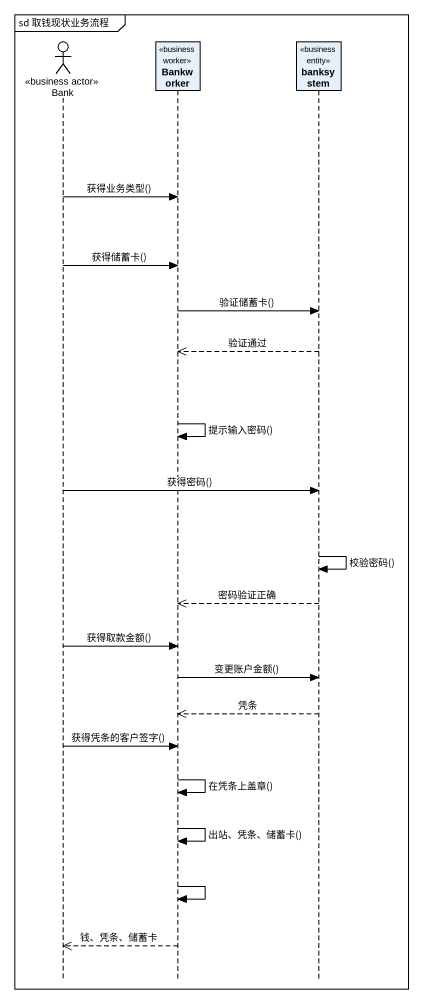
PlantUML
@startuml
mainframe sd 取钱现状业务流程
hide footbox
actor Bank <<business actor>>
participant Bankworker <<business worker>>
participant banksystem <<business entity>>

Bank -> Bankworker : 获得业务类型()
Bank -> Bankworker : 获得储蓄卡()
Bankworker -> banksystem : 验证储蓄卡()
banksystem -->> Bankworker : 验证通过
Bankworker -> Bankworker : 提示输入密码()
Bank -> banksystem : 获得密码()
banksystem -> banksystem : 校验密码()
banksystem -->> Bankworker : 密码验证正确
Bank -> Bankworker : 获得取款金额()
Bankworker -> banksystem : 变更账户金额()
banksystem -->> Bankworker : 凭条
Bank -> Bankworker : 获得凭条的客户签字()
Bankworker -> Bankworker : 在凭条上盖章()
Bankworker -> Bankworker : 出站、凭条、储蓄卡()
Bankworker -> Bankworker
Bankworker -->> Bank : 钱、凭条、储蓄卡
@enduml
